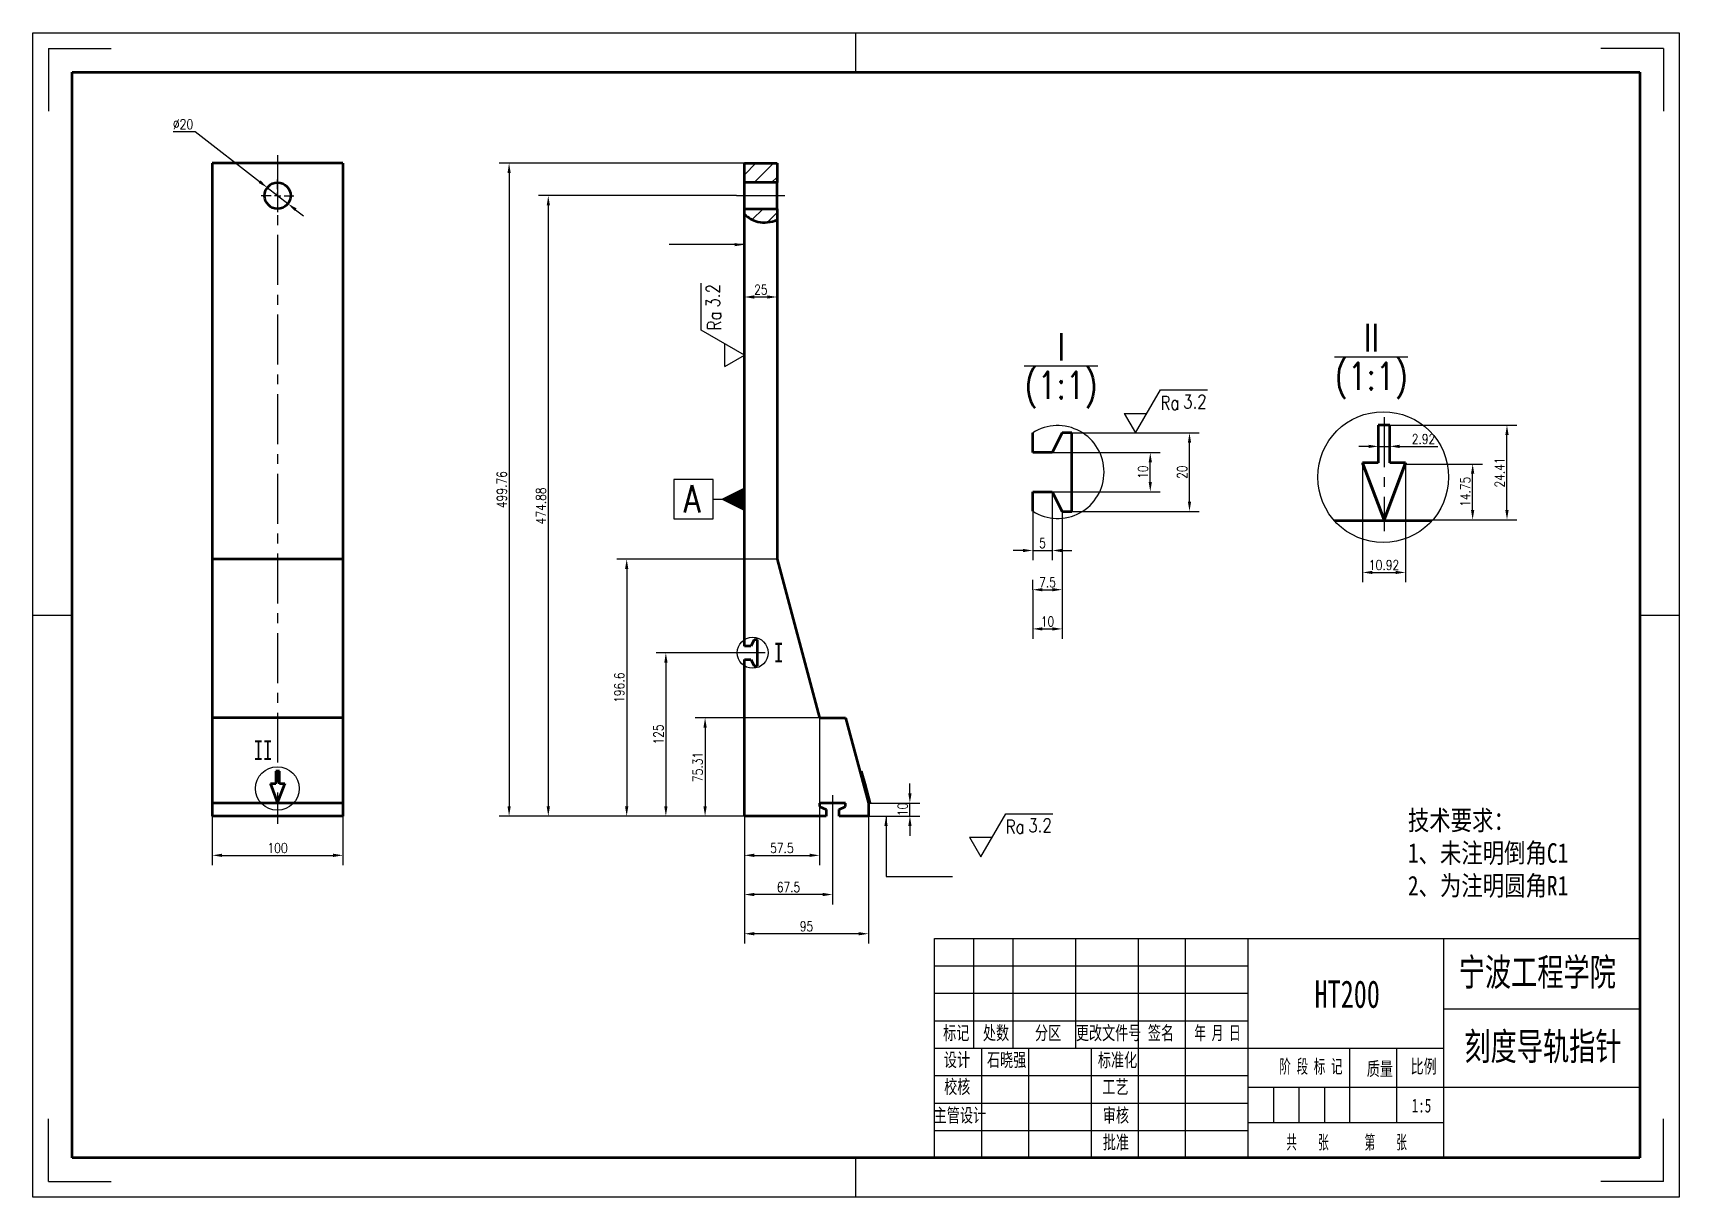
# Model space of a CAD drawing. Header units: millimetres. Extents: x 0 to 420, y 0 to 297.
import ezdxf

# ---------------------------------------------------------------- set-up
doc = ezdxf.new("R2010")
doc.units = ezdxf.units.MM
doc.header["$PDSIZE"] = -1
doc.linetypes.add('CENTERX2', pattern=[20.32, 12.7, -2.54, 2.54, -2.54])
for name, color, linetype in [('中心线', 1, 'CENTERX2'), ('剖面线', 4, 'Continuous'), ('尺寸线', 3, 'Continuous'), ('文字', 6, 'Continuous'), ('符号', 4, 'Continuous'), ('细实线', 7, 'Continuous')]:
    doc.layers.add(name, color=color, linetype=linetype)
doc.layers.add('内框', color=7, linetype='Continuous', lineweight=25)
doc.layers.add('粗实线', color=255, linetype='Continuous', lineweight=50)
doc.styles.add('SLDTEXTSTYLE0', font='TXT', dxfattribs={"width": 0.7, "bigfont": 'bigfont'})
doc.styles.add('SLDTEXTSTYLE1', font='TXT', dxfattribs={"width": 0.7})
doc.styles.add('SLDTEXTSTYLE2', font='TXT', dxfattribs={"width": 0.566667, "bigfont": 'bigfont'})
doc.styles.add('SLDTEXTSTYLE3', font='TXT', dxfattribs={"width": 0.614286, "bigfont": 'bigfont'})
doc.styles.add('SLDTEXTSTYLE4', font='TXT', dxfattribs={"width": 0.62, "bigfont": 'bigfont'})
doc.styles.get("Standard").update_dxf_attribs({"font": 'txt.shx', "width": 0.8})
doc.dimstyles.new('副本 ISO-25', dxfattribs={"dimtxt": 2.5, "dimasz": 2.5, "dimexe": 2.5, "dimexo": 0, "dimtad": 1, "dimtoh": 1, "dimlfac": 3, "dimdsep": 46, "dimtxsty": 'Standard', "dimcen": 2.5, "dimclrd": 3, "dimclre": 3, "dimclrt": 256, "dimadec": 0, "dimazin": 0, "dimtfac": 1, "dimtmove": 0, "dimatfit": 3, "dimfxl": 0, "dimarcsym": 0})
pattern_1 = [(45, (-7.3672, 7e-14), (-2.245064, 2.245064), [])]

# ---------------------------------------------------------------- blocks, each defined once
blk = doc.blocks.new('SW_CENTERMARKSYMBOL_0')
at = {"layer": '中心线', "color": 0}
for p, q in [((-1.67, 0), (-4.17, 0)), ((0, 0), (-0.83, 0)), ((0, 1.67), (0, 4.17)), ((0, 0), (0, 0.83)), ((0, 0), (0, -0.83)), ((0, 0), (0.83, 0)), ((1.67, 0), (4.17, 0)), ((0, -1.67), (0, -4.17))]:
    blk.add_line(p, q, dxfattribs=at)
blk = doc.blocks.new('*D32')
at = {"layer": 'Defpoints', "color": 0}
for p in [(59.9, 257.52), (65.16, 253.43)]:
    blk.add_point(p, dxfattribs=at)
at = {"layer": '尺寸线', "color": 3, "lineweight": -2}
for p, q in [((35.89, 271.81), (41.52, 271.81)), ((41.52, 271.81), (57.92, 259.06)), ((65.16, 253.43), (59.9, 257.52)), ((67.13, 251.9), (69.11, 250.36))]:
    blk.add_line(p, q, dxfattribs=at)
at = {"layer": '尺寸线', "color": 3}
for points in [[(58.18, 259.38), (57.67, 258.73), (59.9, 257.52)], [(67.39, 252.22), (66.88, 251.57), (65.16, 253.43)]]:
    blk.add_solid(points, dxfattribs=at)
at = {"layer": '尺寸线', "insert": (38.39, 273.69), "char_height": 2.5, "attachment_point": 5}
blk.add_mtext('∅20', dxfattribs=at)
blk = doc.blocks.new('*D33')
at = {"layer": 'Defpoints', "color": 0}
for p in [(45.86, 97.18), (79.2, 97.18), (79.2, 87.18)]:
    blk.add_point(p, dxfattribs=at)
at = {"layer": '尺寸线', "color": 3, "lineweight": -2}
for p, q in [((45.86, 97.18), (45.86, 84.68)), ((79.2, 97.18), (79.2, 84.68)), ((48.36, 87.18), (76.7, 87.18))]:
    blk.add_line(p, q, dxfattribs=at)
at = {"layer": '尺寸线', "color": 3}
for points in [[(48.36, 87.6), (48.36, 86.77), (45.86, 87.18)], [(76.7, 87.6), (76.7, 86.77), (79.2, 87.18)]]:
    blk.add_solid(points, dxfattribs=at)
at = {"layer": '尺寸线', "insert": (62.53, 89.06), "char_height": 2.5, "attachment_point": 5}
blk.add_mtext('100', dxfattribs=at)
blk = doc.blocks.new('*D34')
at = {"layer": 'Defpoints', "color": 0}
for p in [(200.79, 122.29), (181.62, 97.18), (200.79, 87.18)]:
    blk.add_point(p, dxfattribs=at)
at = {"layer": '尺寸线', "color": 3, "lineweight": -2}
for p, q in [((200.79, 122.29), (200.79, 84.68)), ((181.62, 97.18), (181.62, 84.68)), ((184.12, 87.18), (198.29, 87.18))]:
    blk.add_line(p, q, dxfattribs=at)
at = {"layer": '尺寸线', "color": 3}
for points in [[(184.12, 87.6), (184.12, 86.77), (181.62, 87.18)], [(198.29, 87.6), (198.29, 86.77), (200.79, 87.18)]]:
    blk.add_solid(points, dxfattribs=at)
at = {"layer": '尺寸线', "insert": (191.2, 89.06), "char_height": 2.5, "attachment_point": 5}
blk.add_mtext('57.5', dxfattribs=at)
blk = doc.blocks.new('*D35')
at = {"layer": 'Defpoints', "color": 0}
for p in [(181.62, 97.18), (204.12, 96.11), (181.62, 77.18)]:
    blk.add_point(p, dxfattribs=at)
at = {"layer": '尺寸线', "color": 3, "lineweight": -2}
for p, q in [((181.62, 97.18), (181.62, 74.68)), ((204.12, 96.11), (204.12, 74.68)), ((201.62, 77.18), (184.12, 77.18))]:
    blk.add_line(p, q, dxfattribs=at)
at = {"layer": '尺寸线', "color": 3}
for points in [[(184.12, 77.6), (184.12, 76.77), (181.62, 77.18)], [(201.62, 77.6), (201.62, 76.77), (204.12, 77.18)]]:
    blk.add_solid(points, dxfattribs=at)
at = {"layer": '尺寸线', "insert": (192.87, 79.06), "char_height": 2.5, "attachment_point": 5}
blk.add_mtext('67.5', dxfattribs=at)
blk = doc.blocks.new('*D36')
at = {"layer": 'Defpoints', "color": 0}
for p in [(181.62, 97.18), (213.29, 97.18), (181.62, 67.18)]:
    blk.add_point(p, dxfattribs=at)
at = {"layer": '尺寸线', "color": 3, "lineweight": -2}
for p, q in [((181.62, 97.18), (181.62, 64.68)), ((213.29, 97.18), (213.29, 64.68)), ((210.79, 67.18), (184.12, 67.18))]:
    blk.add_line(p, q, dxfattribs=at)
at = {"layer": '尺寸线', "color": 3}
for points in [[(184.12, 67.6), (184.12, 66.77), (181.62, 67.18)], [(210.79, 67.6), (210.79, 66.77), (213.29, 67.18)]]:
    blk.add_solid(points, dxfattribs=at)
at = {"layer": '尺寸线', "insert": (197.45, 69.06), "char_height": 2.5, "attachment_point": 5}
blk.add_mtext('95', dxfattribs=at)
blk = doc.blocks.new('*D37')
at = {"layer": 'Defpoints', "color": 0}
for p in [(213.29, 100.52), (213.29, 97.18), (223.85, 100.52)]:
    blk.add_point(p, dxfattribs=at)
at = {"layer": '尺寸线', "color": 3, "lineweight": -2}
for p, q in [((223.85, 103.02), (223.85, 105.52)), ((213.29, 100.52), (226.35, 100.52)), ((213.29, 97.18), (226.35, 97.18)), ((223.85, 97.18), (223.85, 100.52)), ((223.85, 94.68), (223.85, 92.18))]:
    blk.add_line(p, q, dxfattribs=at)
at = {"layer": '尺寸线', "color": 3}
for points in [[(223.44, 103.02), (224.27, 103.02), (223.85, 100.52)], [(223.44, 94.68), (224.27, 94.68), (223.85, 97.18)]]:
    blk.add_solid(points, dxfattribs=at)
at = {"layer": '尺寸线', "insert": (221.98, 98.85), "char_height": 2.5, "attachment_point": 5, "rotation": 90}
blk.add_mtext('10', dxfattribs=at)
blk = doc.blocks.new('*D38')
at = {"layer": 'Defpoints', "color": 0}
for p in [(181.62, 228.87), (189.95, 229.63), (189.95, 228.87)]:
    blk.add_point(p, dxfattribs=at)
at = {"layer": '尺寸线', "color": 3, "lineweight": -2}
for p, q in [((181.62, 228.87), (181.62, 232.13)), ((189.95, 228.87), (189.95, 232.13)), ((184.12, 229.63), (187.45, 229.63))]:
    blk.add_line(p, q, dxfattribs=at)
at = {"layer": '尺寸线', "color": 3}
for points in [[(184.12, 230.04), (184.12, 229.21), (181.62, 229.63)], [(187.45, 230.04), (187.45, 229.21), (189.95, 229.63)]]:
    blk.add_solid(points, dxfattribs=at)
at = {"layer": '尺寸线', "insert": (185.79, 231.5), "char_height": 2.5, "attachment_point": 5}
blk.add_mtext('25', dxfattribs=at)
blk = doc.blocks.new('*D40')
at = {"layer": 'Defpoints', "color": 0}
for p in [(200.79, 122.29), (171.59, 97.18), (181.62, 97.18)]:
    blk.add_point(p, dxfattribs=at)
at = {"layer": '尺寸线', "color": 3, "lineweight": -2}
for p, q in [((200.79, 122.29), (169.09, 122.29)), ((171.59, 119.79), (171.59, 99.68)), ((181.62, 97.18), (169.09, 97.18))]:
    blk.add_line(p, q, dxfattribs=at)
at = {"layer": '尺寸线', "color": 3}
for points in [[(171.18, 119.79), (172.01, 119.79), (171.59, 122.29)], [(171.18, 99.68), (172.01, 99.68), (171.59, 97.18)]]:
    blk.add_solid(points, dxfattribs=at)
at = {"layer": '尺寸线', "insert": (169.72, 109.73), "char_height": 2.5, "attachment_point": 5, "rotation": 90}
blk.add_mtext('75.31', dxfattribs=at)
blk = doc.blocks.new('*D41')
at = {"layer": 'Defpoints', "color": 0}
for p in [(182.12, 138.85), (161.59, 97.18), (181.62, 97.18)]:
    blk.add_point(p, dxfattribs=at)
at = {"layer": '尺寸线', "color": 3, "lineweight": -2}
for p, q in [((182.12, 138.85), (159.09, 138.85)), ((161.59, 136.35), (161.59, 99.68)), ((181.62, 97.18), (159.09, 97.18))]:
    blk.add_line(p, q, dxfattribs=at)
at = {"layer": '尺寸线', "color": 3}
for points in [[(161.18, 136.35), (162.01, 136.35), (161.59, 138.85)], [(161.18, 99.68), (162.01, 99.68), (161.59, 97.18)]]:
    blk.add_solid(points, dxfattribs=at)
at = {"layer": '尺寸线', "insert": (159.72, 118.02), "char_height": 2.5, "attachment_point": 5, "rotation": 90}
blk.add_mtext('125', dxfattribs=at)
blk = doc.blocks.new('*D42')
at = {"layer": 'Defpoints', "color": 0}
for p in [(189.95, 162.72), (151.59, 97.18), (181.62, 97.18)]:
    blk.add_point(p, dxfattribs=at)
at = {"layer": '尺寸线', "color": 3, "lineweight": -2}
for p, q in [((189.95, 162.72), (149.09, 162.72)), ((151.59, 160.22), (151.59, 99.68)), ((181.62, 97.18), (149.09, 97.18))]:
    blk.add_line(p, q, dxfattribs=at)
at = {"layer": '尺寸线', "color": 3}
for points in [[(151.18, 160.22), (152.01, 160.22), (151.59, 162.72)], [(151.18, 99.68), (152.01, 99.68), (151.59, 97.18)]]:
    blk.add_solid(points, dxfattribs=at)
at = {"layer": '尺寸线', "insert": (149.72, 129.95), "char_height": 2.5, "attachment_point": 5, "rotation": 90}
blk.add_mtext('196.6', dxfattribs=at)
blk = doc.blocks.new('*D44')
at = {"layer": 'Defpoints', "color": 0}
for p in [(179.62, 255.48), (131.59, 97.18), (181.62, 97.18)]:
    blk.add_point(p, dxfattribs=at)
at = {"layer": '尺寸线', "color": 3, "lineweight": -2}
for p, q in [((179.62, 255.48), (129.09, 255.48)), ((131.59, 252.98), (131.59, 99.68)), ((181.62, 97.18), (129.09, 97.18))]:
    blk.add_line(p, q, dxfattribs=at)
at = {"layer": '尺寸线', "color": 3}
for points in [[(131.18, 252.98), (132.01, 252.98), (131.59, 255.48)], [(131.18, 99.68), (132.01, 99.68), (131.59, 97.18)]]:
    blk.add_solid(points, dxfattribs=at)
at = {"layer": '尺寸线', "insert": (129.72, 176.33), "char_height": 2.5, "attachment_point": 5, "rotation": 90}
blk.add_mtext('474.88', dxfattribs=at)
blk = doc.blocks.new('*D45')
at = {"layer": 'Defpoints', "color": 0}
for p in [(181.62, 263.77), (121.59, 97.18), (181.62, 97.18)]:
    blk.add_point(p, dxfattribs=at)
at = {"layer": '尺寸线', "color": 3, "lineweight": -2}
for p, q in [((181.62, 263.77), (119.09, 263.77)), ((121.59, 261.27), (121.59, 99.68)), ((181.62, 97.18), (119.09, 97.18))]:
    blk.add_line(p, q, dxfattribs=at)
at = {"layer": '尺寸线', "color": 3}
for points in [[(121.18, 261.27), (122.01, 261.27), (121.59, 263.77)], [(121.18, 99.68), (122.01, 99.68), (121.59, 97.18)]]:
    blk.add_solid(points, dxfattribs=at)
at = {"layer": '尺寸线', "insert": (119.72, 180.48), "char_height": 2.5, "attachment_point": 5, "rotation": 90}
blk.add_mtext('499.76', dxfattribs=at)
blk = doc.blocks.new('biamancucaodu')
at = {"layer": '符号'}
for p, q in [((0, 0), (6.35, 11)), ((6.35, 11), (18.35, 11)), ((-2.89, 5), (2.89, 5)), ((-2.89, 5), (2.89, 5)), ((-2.89, 5), (0, 0))]:
    blk.add_line(p, q, dxfattribs=at)
at = {"layer": '符号', "insert": (6.35, 9.41), "char_height": 3.5, "attachment_point": 1}
blk.add_mtext_dynamic_manual_height_columns('Ra', width=13.1483, gutter_width=25, heights=[0], dxfattribs=at)
at = {"layer": '符号', "width": 0.8}
blk.add_attdef('RA', (12.13, 6.26), '', height=3.5, dxfattribs=at)
blk = doc.blocks.new('新块')
at = {"layer": '尺寸线'}
for p, q in [((2.5, 9), (-2.5, 9)), ((-2.5, 9), (-2.5, 4)), ((2.5, 4), (2.5, 9)), ((-2.5, 4), (2.5, 4)), ((0, 4), (0, 3)), ((0, 3), (0, 0))]:
    blk.add_line(p, q, dxfattribs=at)
blk.add_lwpolyline([(0, 0, 3, 0, 0), (0, 3, 0, 0, 0)], format="xyseb", dxfattribs=at)
blk = doc.blocks.new('*D49')
at = {"layer": 'Defpoints', "color": 0}
for p in [(260.18, 179.94), (255.18, 174.95), (260.18, 164.95)]:
    blk.add_point(p, dxfattribs=at)
at = {"layer": '尺寸线', "color": 3, "lineweight": -2}
for p, q in [((260.18, 179.94), (260.18, 162.45)), ((255.18, 174.95), (255.18, 162.45)), ((252.68, 164.95), (250.18, 164.95)), ((255.18, 164.95), (260.18, 164.95)), ((262.68, 164.95), (265.18, 164.95))]:
    blk.add_line(p, q, dxfattribs=at)
at = {"layer": '尺寸线', "color": 3}
for points in [[(252.68, 165.37), (252.68, 164.53), (255.18, 164.95)], [(262.68, 165.37), (262.68, 164.53), (260.18, 164.95)]]:
    blk.add_solid(points, dxfattribs=at)
at = {"layer": '尺寸线', "insert": (257.68, 166.83), "char_height": 2.5, "attachment_point": 5}
blk.add_mtext('5', dxfattribs=at)
blk = doc.blocks.new('*D50')
at = {"layer": 'Defpoints', "color": 0}
for p in [(262.68, 174.94), (255.18, 154.95), (262.68, 154.95)]:
    blk.add_point(p, dxfattribs=at)
at = {"layer": '尺寸线', "color": 3, "lineweight": -2}
for p, q in [((262.68, 174.94), (262.68, 152.45)), ((255.18, 154.95), (255.18, 157.45)), ((257.68, 154.95), (260.18, 154.95))]:
    blk.add_line(p, q, dxfattribs=at)
at = {"layer": '尺寸线', "color": 3}
for points in [[(257.68, 155.37), (257.68, 154.53), (255.18, 154.95)], [(260.18, 155.37), (260.18, 154.53), (262.68, 154.95)]]:
    blk.add_solid(points, dxfattribs=at)
at = {"layer": '尺寸线', "insert": (258.93, 156.83), "char_height": 2.5, "attachment_point": 5}
blk.add_mtext('7.5', dxfattribs=at)
blk = doc.blocks.new('*D51')
at = {"layer": 'Defpoints', "color": 0}
for p in [(262.68, 174.94), (255.18, 154.95), (262.68, 144.95)]:
    blk.add_point(p, dxfattribs=at)
at = {"layer": '尺寸线', "color": 3, "lineweight": -2}
for p, q in [((262.68, 174.94), (262.68, 142.45)), ((255.18, 154.95), (255.18, 142.45)), ((257.68, 144.95), (260.18, 144.95))]:
    blk.add_line(p, q, dxfattribs=at)
at = {"layer": '尺寸线', "color": 3}
for points in [[(257.68, 145.37), (257.68, 144.53), (255.18, 144.95)], [(260.18, 145.37), (260.18, 144.53), (262.68, 144.95)]]:
    blk.add_solid(points, dxfattribs=at)
at = {"layer": '尺寸线', "insert": (258.93, 146.83), "char_height": 2.5, "attachment_point": 5}
blk.add_mtext('10', dxfattribs=at)
blk = doc.blocks.new('*D52')
at = {"layer": 'Defpoints', "color": 0}
for p in [(260.18, 189.94), (285.18, 189.94), (260.18, 179.94)]:
    blk.add_point(p, dxfattribs=at)
at = {"layer": '尺寸线', "color": 3, "lineweight": -2}
for p, q in [((260.18, 189.94), (287.68, 189.94)), ((285.18, 182.44), (285.18, 187.44)), ((260.18, 179.94), (287.68, 179.94))]:
    blk.add_line(p, q, dxfattribs=at)
at = {"layer": '尺寸线', "color": 3}
for points in [[(284.77, 187.44), (285.6, 187.44), (285.18, 189.94)], [(284.77, 182.44), (285.6, 182.44), (285.18, 179.94)]]:
    blk.add_solid(points, dxfattribs=at)
at = {"layer": '尺寸线', "insert": (283.31, 184.94), "char_height": 2.5, "attachment_point": 5, "rotation": 90}
blk.add_mtext('10', dxfattribs=at)
blk = doc.blocks.new('*D53')
at = {"layer": 'Defpoints', "color": 0}
for p in [(265.18, 194.94), (295.18, 194.94), (265.18, 174.94)]:
    blk.add_point(p, dxfattribs=at)
at = {"layer": '尺寸线', "color": 3, "lineweight": -2}
for p, q in [((265.18, 194.94), (297.68, 194.94)), ((295.18, 177.44), (295.18, 192.44)), ((265.18, 174.94), (297.68, 174.94))]:
    blk.add_line(p, q, dxfattribs=at)
at = {"layer": '尺寸线', "color": 3}
for points in [[(294.77, 192.44), (295.6, 192.44), (295.18, 194.94)], [(294.77, 177.44), (295.6, 177.44), (295.18, 174.94)]]:
    blk.add_solid(points, dxfattribs=at)
at = {"layer": '尺寸线', "insert": (293.31, 184.94), "char_height": 2.5, "attachment_point": 5, "rotation": 90}
blk.add_mtext('20', dxfattribs=at)
blk = doc.blocks.new('*D54')
at = {"layer": 'Defpoints', "color": 0}
for p in [(346.28, 191.52), (343.36, 187.28), (346.28, 187.28)]:
    blk.add_point(p, dxfattribs=at)
at = {"layer": '尺寸线', "color": 3, "lineweight": -2}
for p, q in [((343.36, 187.28), (343.36, 194.02)), ((346.28, 187.28), (346.28, 194.02)), ((340.86, 191.52), (338.36, 191.52)), ((343.36, 191.52), (346.28, 191.52)), ((348.78, 191.52), (358.53, 191.52))]:
    blk.add_line(p, q, dxfattribs=at)
at = {"layer": '尺寸线', "color": 3}
for points in [[(340.86, 191.93), (340.86, 191.1), (343.36, 191.52)], [(348.78, 191.93), (348.78, 191.1), (346.28, 191.52)]]:
    blk.add_solid(points, dxfattribs=at)
at = {"layer": '尺寸线', "insert": (354.9, 193.39), "char_height": 2.5, "attachment_point": 5}
blk.add_mtext('2.92', dxfattribs=at)
blk = doc.blocks.new('*D55')
at = {"layer": 'Defpoints', "color": 0}
for p in [(339.36, 187.02), (350.28, 187.15), (350.28, 159.36)]:
    blk.add_point(p, dxfattribs=at)
at = {"layer": '尺寸线', "color": 3, "lineweight": -2}
for p, q in [((339.36, 187.02), (339.36, 156.86)), ((350.28, 187.15), (350.28, 156.86)), ((341.86, 159.36), (347.78, 159.36))]:
    blk.add_line(p, q, dxfattribs=at)
at = {"layer": '尺寸线', "color": 3}
for points in [[(341.86, 159.77), (341.86, 158.94), (339.36, 159.36)], [(347.78, 159.77), (347.78, 158.94), (350.28, 159.36)]]:
    blk.add_solid(points, dxfattribs=at)
at = {"layer": '尺寸线', "insert": (344.82, 161.23), "char_height": 2.5, "attachment_point": 5}
blk.add_mtext('10.92', dxfattribs=at)
blk = doc.blocks.new('*D56')
at = {"layer": 'Defpoints', "color": 0}
for p in [(350.28, 187.02), (367.43, 187.02), (344.82, 172.79)]:
    blk.add_point(p, dxfattribs=at)
at = {"layer": '尺寸线', "color": 3, "lineweight": -2}
for p, q in [((350.28, 187.02), (369.93, 187.02)), ((367.43, 175.29), (367.43, 184.52)), ((344.82, 172.79), (369.93, 172.79))]:
    blk.add_line(p, q, dxfattribs=at)
at = {"layer": '尺寸线', "color": 3}
for points in [[(367.01, 184.52), (367.85, 184.52), (367.43, 187.02)], [(367.01, 175.29), (367.85, 175.29), (367.43, 172.79)]]:
    blk.add_solid(points, dxfattribs=at)
at = {"layer": '尺寸线', "insert": (365.56, 179.91), "char_height": 2.5, "attachment_point": 5, "rotation": 90}
blk.add_mtext('14.75', dxfattribs=at)
blk = doc.blocks.new('*D57')
at = {"layer": 'Defpoints', "color": 0}
for p in [(346.28, 196.94), (376.19, 196.94), (344.81, 172.81)]:
    blk.add_point(p, dxfattribs=at)
at = {"layer": '尺寸线', "color": 3, "lineweight": -2}
for p, q in [((346.28, 196.94), (378.69, 196.94)), ((376.19, 175.31), (376.19, 194.44)), ((344.81, 172.81), (378.69, 172.81))]:
    blk.add_line(p, q, dxfattribs=at)
at = {"layer": '尺寸线', "color": 3}
for points in [[(375.77, 194.44), (376.61, 194.44), (376.19, 196.94)], [(375.77, 175.31), (376.61, 175.31), (376.19, 172.81)]]:
    blk.add_solid(points, dxfattribs=at)
at = {"layer": '尺寸线', "insert": (374.32, 184.87), "char_height": 2.5, "attachment_point": 5, "rotation": 90}
blk.add_mtext('24.41', dxfattribs=at)

msp = doc.modelspace()

# ---------------------------------------------------------------- hatches: boundary and pattern name
at = {"layer": '剖面线'}
h = msp.add_hatch(dxfattribs=at)
h.set_pattern_fill('ANSI31', color=256, style=0)
h.set_pattern_definition(pattern_1)
h.paths.add_polyline_path([(181.6206, 263.7696), (181.6206, 258.8091), (189.9539, 258.8091), (189.9539, 263.7696)], flags=0)
h = msp.add_hatch(dxfattribs=at)
h.set_pattern_fill('ANSI31', color=256, style=0)
h.set_pattern_definition(pattern_1)
edge = h.paths.add_edge_path(flags=0)
edge.add_spline(control_points=[(181.6206, 250.7205), (182.6311, 249.8566), (184.9931, 248.3411), (188.4798, 248.6249), (189.9539, 249.3113)], knot_values=[0.64261978, 0.64261978, 0.64261978, 0.64261978, 0.70327498, 0.7738559, 0.7738559, 0.7738559, 0.7738559], weights=[1, 1, 1, 1, 1], degree=3, periodic=0)
edge.add_line((189.9539, 249.3113), (189.9539, 252.1425))
edge.add_line((189.9539, 252.1425), (181.6206, 252.1425))
edge.add_line((181.6206, 252.1425), (181.6206, 250.7205))
h = msp.add_hatch(dxfattribs=at)
h.set_pattern_fill('ANSI31', color=256, angle=3e-322, style=0)
edge = h.paths.add_edge_path(flags=0)
edge.add_spline(control_points=[(188.9878, 250.7205), (189.9983, 249.8566), (192.3603, 248.3411), (195.8471, 248.6249), (197.3211, 249.3113)], knot_values=[0.64261978, 0.64261978, 0.64261978, 0.64261978, 0.70327498, 0.7738559, 0.7738559, 0.7738559, 0.7738559], weights=[1, 1, 1, 1, 1], degree=3, periodic=0)
edge.add_spline(control_points=[(197.3211, 249.3113), (195.8471, 248.6249), (192.3603, 248.3411), (189.9983, 249.8566), (188.9878, 250.7205)], knot_values=[0.2261441, 0.2261441, 0.2261441, 0.2261441, 0.29672502, 0.35738022, 0.35738022, 0.35738022, 0.35738022], weights=[1, 1, 1, 1, 1], degree=3, periodic=0)

# ---------------------------------------------------------------- linework, layer by layer
at = {"layer": '中心线'}
for p, q in [((62.5288, 265.7696), (62.5288, 95.182)), ((191.9539, 255.4758), (179.6206, 255.4758)), ((344.8162, 198.94), (344.8162, 169.8471)), ((186.9539, 138.8487), (182.1206, 138.8487)), ((204.1206, 102.5024), (204.1206, 96.1134))]:
    msp.add_line(p, q, dxfattribs=at)
at = {"layer": '内框'}
msp.add_circle((344.607, 183.6801), 16.6887, dxfattribs=at)
for start, end in [(0.000014, 122.370677), (237.629342, 0.000003)]:
    msp.add_arc((261.5317, 184.9672), 11.8594, start, end, dxfattribs=at)
at = {"layer": '文字'}
for centre, radius in [((183.737, 138.8578), 3.9531), ((62.4591, 104.2311), 5.5629)]:
    msp.add_circle(centre, radius, dxfattribs=at)
at = {"layer": '粗实线'}
for p, q in [((10.098, 9.998), (10.098, 286.998)), ((10.098, 286.998), (410.098, 286.998)), ((354.098, 286.998), (410.098, 286.998)), ((410.098, 286.998), (410.098, 9.998)), ((410.098, 286.998), (410.098, 106.998)), ((79.1955, 263.7696), (45.8621, 263.7696)), ((45.8621, 263.7696), (45.8621, 162.7162)), ((79.1955, 263.7696), (79.1955, 162.7162)), ((181.6206, 263.7696), (189.9539, 263.7696)), ((181.6206, 258.8091), (181.6206, 263.7696)), ((189.9539, 263.7696), (189.9539, 258.8091)), ((189.9539, 258.8091), (181.6206, 258.8091)), ((181.6206, 252.1425), (181.6206, 258.8091)), ((189.9539, 252.1425), (189.9539, 258.8091)), ((181.6206, 252.1425), (189.9539, 252.1425)), ((181.6206, 250.7205), (181.6206, 252.1425)), ((189.9539, 252.1425), (189.9539, 249.3113)), ((181.6206, 140.5154), (181.6206, 250.7205)), ((189.9539, 249.3113), (189.9539, 162.7162)), ((255.1822, 189.94), (255.1822, 194.9837)), ((262.6822, 194.94), (260.1822, 189.94)), ((265.1822, 194.94), (262.6822, 194.94)), ((265.1822, 174.94), (265.1822, 194.94)), ((343.3567, 196.94), (343.3567, 187.2808)), ((346.2758, 196.94), (343.3567, 196.94)), ((346.2758, 187.2808), (346.2758, 196.94)), ((260.1822, 189.94), (255.1822, 189.94)), ((339.3567, 187.2808), (344.8162, 172.7919)), ((343.3567, 187.2808), (339.3567, 187.2808)), ((339.3567, 187.2808), (339.3567, 187.022)), ((339.3567, 187.022), (344.8162, 172.5331)), ((344.8162, 172.7919), (350.2758, 187.2808)), ((344.8162, 172.5331), (350.2758, 187.022)), ((350.2758, 187.2808), (346.2758, 187.2808)), ((350.2758, 187.2808), (350.2758, 187.022)), ((255.1822, 179.94), (260.1822, 179.94)), ((255.1822, 174.9507), (255.1822, 179.94)), ((260.1822, 179.94), (262.6822, 174.94)), ((262.6822, 174.94), (265.1822, 174.94)), ((344.8162, 172.5331), (332.1872, 172.5331)), ((344.8162, 172.7919), (344.8162, 172.5331)), ((357.0268, 172.5331), (344.8162, 172.5331)), ((79.1955, 162.7162), (45.8621, 162.7162)), ((45.8621, 162.7162), (45.8621, 122.2857)), ((79.1955, 162.7162), (79.1955, 122.2857)), ((189.9539, 162.7162), (200.7872, 122.2857)), ((183.2872, 140.5154), (181.6206, 140.5154)), ((184.1206, 142.182), (183.2872, 140.5154)), ((184.9539, 142.182), (184.1206, 142.182)), ((184.9539, 135.5154), (184.9539, 142.182)), ((181.6206, 137.182), (183.2872, 137.182)), ((181.6206, 97.182), (181.6206, 137.182)), ((183.2872, 137.182), (184.1206, 135.5154)), ((184.1206, 135.5154), (184.9539, 135.5154)), ((45.8621, 122.2857), (45.8621, 100.5154)), ((79.1955, 122.2857), (45.8621, 122.2857)), ((79.1955, 122.2857), (79.1955, 100.5154)), ((200.7872, 122.2857), (207.4539, 122.2857)), ((207.4539, 122.2857), (213.2872, 100.5154)), ((60.709, 105.4313), (62.5288, 100.6016)), ((62.0423, 105.4313), (60.709, 105.4313)), ((60.709, 105.4313), (60.709, 105.345)), ((60.709, 105.345), (62.5288, 100.5154)), ((62.0423, 108.651), (62.0423, 105.4313)), ((63.0153, 108.651), (62.0423, 108.651)), ((62.5288, 100.6016), (64.3487, 105.4313)), ((62.5288, 100.5154), (64.3487, 105.345)), ((63.0153, 105.4313), (63.0153, 108.651)), ((64.3487, 105.4313), (63.0153, 105.4313)), ((64.3487, 105.4313), (64.3487, 105.345)), ((211.4524, 108.651), (211.1304, 108.5648)), ((211.4524, 108.651), (212.3151, 105.4313)), ((212.3151, 105.4313), (211.9931, 105.345)), ((212.3151, 105.4313), (213.6092, 100.6016)), ((62.5288, 100.5154), (45.8621, 100.5154)), ((45.8621, 100.5154), (45.8621, 97.182)), ((79.1955, 97.182), (45.8621, 97.182)), ((62.5288, 100.6016), (62.5288, 100.5154)), ((79.1955, 100.5154), (62.5288, 100.5154)), ((79.1955, 100.5154), (79.1955, 97.182)), ((202.4539, 97.182), (181.6206, 97.182)), ((200.7872, 100.5154), (200.7872, 99.682)), ((207.4539, 100.5154), (200.7872, 100.5154)), ((200.7872, 99.682), (202.4539, 98.8487)), ((202.4539, 98.8487), (202.4539, 97.182)), ((205.7872, 98.8487), (207.4539, 99.682)), ((205.7872, 97.182), (205.7872, 98.8487)), ((213.2872, 97.182), (205.7872, 97.182)), ((207.4539, 99.682), (207.4539, 100.5154)), ((213.6092, 100.6016), (213.2872, 100.5154)), ((213.2872, 100.5154), (213.2872, 97.182)), ((410.098, 9.998), (10.098, 9.998)), ((410.098, 9.998), (230.098, 9.998))]:
    msp.add_line(p, q, dxfattribs=at)
msp.add_circle((62.5288, 255.4758), 3.3333, dxfattribs=at)
msp.add_open_spline([(181.6206, 250.7205), (182.6311, 249.8566), (184.9931, 248.3411), (188.4798, 248.6249), (189.9539, 249.3113)], degree=3, knots=[0.642619781, 0.642619781, 0.642619781, 0.642619781, 0.703274979, 0.773855897, 0.773855897, 0.773855897, 0.773855897], dxfattribs=at)
at = {"layer": '细实线'}
for p, q in [((0.098, -0.002), (0.098, 296.998)), ((0.098, 296.998), (420.098, 296.998)), ((210.098, 286.998), (210.098, 296.998)), ((420.098, 296.998), (420.098, -0.002)), ((4.098, 292.998), (4.098, 276.998)), ((4.098, 292.998), (20.098, 292.998)), ((416.098, 292.998), (400.098, 292.998)), ((416.098, 292.998), (416.098, 276.998)), ((0.098, 148.498), (10.098, 148.498)), ((410.098, 148.498), (420.098, 148.498)), ((230.098, 65.998), (410.098, 65.998)), ((230.098, 9.998), (230.098, 65.998)), ((240.098, 65.998), (240.098, 37.998)), ((250.098, 65.998), (250.098, 37.998)), ((266.098, 65.998), (266.098, 37.998)), ((282.098, 65.998), (282.098, 37.998)), ((294.098, 65.998), (294.098, 9.998)), ((310.098, 65.998), (310.098, 9.998)), ((360.098, 9.998), (360.098, 65.998)), ((410.098, 65.998), (410.098, 9.998)), ((230.098, 58.998), (310.098, 58.998)), ((230.098, 51.998), (310.098, 51.998)), ((360.098, 47.998), (410.098, 47.998)), ((230.098, 44.998), (310.098, 44.998)), ((230.098, 37.998), (360.098, 37.998)), ((242.098, 37.998), (242.098, 9.998)), ((254.098, 37.998), (254.098, 9.998)), ((270.098, 37.998), (270.098, 9.998)), ((282.098, 37.998), (282.098, 9.998)), ((336.098, 18.998), (336.098, 37.998)), ((348.098, 18.998), (348.098, 37.998)), ((230.098, 30.998), (310.098, 30.998)), ((310.098, 27.998), (360.098, 27.998)), ((316.598, 27.998), (316.598, 18.998)), ((323.098, 27.998), (323.098, 18.998)), ((329.598, 27.998), (329.598, 18.998)), ((360.098, 27.998), (410.098, 27.998)), ((230.098, 23.998), (310.098, 23.998)), ((4.098, 3.998), (4.098, 19.998)), ((230.098, 16.998), (310.098, 16.998)), ((310.098, 18.998), (360.098, 18.998)), ((416.098, 3.998), (416.098, 19.998)), ((210.098, -0.002), (210.098, 9.998)), ((4.098, 3.998), (20.098, 3.998)), ((416.098, 3.998), (400.098, 3.998)), ((420.098, -0.002), (0.098, -0.002))]:
    msp.add_line(p, q, dxfattribs=at)

# ---------------------------------------------------------------- block references
at = {"layer": '中心线'}
msp.add_blockref('SW_CENTERMARKSYMBOL_0', (62.5288, 255.4758), dxfattribs=at)
at = {"layer": '尺寸线', "rotation": 90}
msp.add_blockref('biamancucaodu', (181.6206, 214.7979), dxfattribs=at).add_auto_attribs({'RA': '3.2'})
at = {"layer": '尺寸线'}
for p in [(281.4322, 194.94), (241.9379, 86.8099)]:
    msp.add_blockref('biamancucaodu', p, dxfattribs=at).add_auto_attribs({'RA': '3.2'})
at = {"layer": '尺寸线', "xscale": 2, "yscale": 2, "zscale": 2, "rotation": 90.00000000000024}
msp.add_blockref('新块', (181.6206, 178.0431), dxfattribs=at)

# ---------------------------------------------------------------- texts
at = {"layer": '尺寸线', "insert": (166.0864, 181.6202), "char_height": 7, "attachment_point": 1}
msp.add_mtext_dynamic_manual_height_columns('A', width=10.510227, gutter_width=50, heights=[0], dxfattribs=at)
at = {"layer": '文字', "attachment_point": 1}
for s, width, insert, char_height in [('\\A1;{\\H0.7x;\\SII/(1:1);}', 19.993976, (332.205, 222.748), 10), ('\\A1;{\\H0.7x;\\SI/(1:1);}', 19.993976, (253.0439, 220.4324), 10), ('{\\fFangSong_GB2312|b0|i0|c134|p49;技术要求：\\P1、未注明倒角C1\\P2、为注明圆角R1}', 54.021302, (350.9105, 98.6135), 5)]:
    msp.add_mtext_dynamic_manual_height_columns(s, width=width, gutter_width=25, heights=[0], dxfattribs=dict(at, insert=insert, char_height=char_height))
at = {"layer": '文字'}
for s, insert, char_height, attachment_point, style in [('I', (189.171, 141.4074), 5, 1, 'SLDTEXTSTYLE1'), ('II', (56.445, 116.5279), 5, 1, 'SLDTEXTSTYLE1'), ('{\\fFangSong_GB2312|b0|i0|c134|p49;宁波工程学院}', (383.9291, 60.8881), 7, 2, 'SLDTEXTSTYLE0'), ('{\\fFangSong_GB2312|b0|i0|c134|p49;HT200}', (335.4318, 55.2826), 7, 2, 'SLDTEXTSTYLE1'), ('{\\fFangSong_GB2312|b0|i0|c134|p49;标记}', (235.6725, 43.6375), 3.5, 2, 'SLDTEXTSTYLE0'), ('{\\fFangSong_GB2312|b0|i0|c134|p49;处数}', (245.8287, 43.6375), 3.5, 2, 'SLDTEXTSTYLE0'), ('{\\fFangSong_GB2312|b0|i0|c134|p49;分区}', (259.0964, 43.6375), 3.5, 2, 'SLDTEXTSTYLE0'), ('{\\fFangSong_GB2312|b0|i0|c134|p49;更改文件号}', (274.5534, 43.6375), 3.5, 2, 'SLDTEXTSTYLE0'), ('{\\fFangSong_GB2312|b0|i0|c134|p49;签名}', (287.9075, 43.6375), 3.5, 2, 'SLDTEXTSTYLE0'), ('{\\fFangSong_GB2312|b0|i0|c134|p49;年 月 日}', (302.3403, 43.6375), 3.5, 2, 'SLDTEXTSTYLE4'), ('{\\fFangSong_GB2312|b0|i0|c134|p49;刻度导轨指针}', (385.3796, 41.9455), 7, 2, 'SLDTEXTSTYLE0'), ('{\\fFangSong_GB2312|b0|i0|c134|p49;设计}', (235.8583, 36.7785), 3.5, 2, 'SLDTEXTSTYLE0'), ('{\\fFangSong_GB2312|b0|i0|c134|p49;石晓强}', (248.5314, 36.7785), 3.5, 2, 'SLDTEXTSTYLE0'), ('{\\fFangSong_GB2312|b0|i0|c134|p49;标准化}', (276.8246, 36.712), 3.5, 2, 'SLDTEXTSTYLE0'), ('{\\fFangSong_GB2312|b0|i0|c134|p49;阶 段 标 记}', (326.174, 35.0884), 3.5, 2, 'SLDTEXTSTYLE3'), ('{\\fFangSong_GB2312|b0|i0|c134|p49;质量}', (343.7509, 34.4796), 3.5, 2, 'SLDTEXTSTYLE0'), ('{\\fFangSong_GB2312|b0|i0|c134|p49;比例}', (354.9279, 35.0884), 3.5, 2, 'SLDTEXTSTYLE0'), ('{\\fFangSong_GB2312|b0|i0|c134|p49;校核}', (235.93, 29.8993), 3.5, 2, 'SLDTEXTSTYLE0'), ('{\\fFangSong_GB2312|b0|i0|c134|p49;工艺}', (276.2973, 29.8629), 3.5, 2, 'SLDTEXTSTYLE0'), ('{\\fFangSong_GB2312|b0|i0|c134|p49;主管设计}', (236.6172, 22.6196), 3.5, 2, 'SLDTEXTSTYLE0'), ('{\\fFangSong_GB2312|b0|i0|c134|p49;审核}', (276.4099, 22.6196), 3.5, 2, 'SLDTEXTSTYLE0'), ('{\\fFangSong_GB2312|b0|i0|c134|p49;1:5}', (354.3737, 25.0819), 3.5, 2, 'SLDTEXTSTYLE1'), ('{\\fFangSong_GB2312|b0|i0|c134|p49;批准}', (276.4099, 15.7432), 3.5, 2, 'SLDTEXTSTYLE0'), ('{\\fFangSong_GB2312|b0|i0|c134|p49;共    张}', (325.299, 15.7518), 3.5, 2, 'SLDTEXTSTYLE2'), ('{\\fFangSong_GB2312|b0|i0|c134|p49;第    张}', (345.2567, 15.7518), 3.5, 2, 'SLDTEXTSTYLE2')]:
    msp.add_mtext(s, dxfattribs=dict(at, insert=insert, char_height=char_height, attachment_point=attachment_point, style=style))

# ---------------------------------------------------------------- dimensions: what is measured, and where the dimension line sits
at = {"layer": '尺寸线'}
dim = msp.add_diameter_dim_2p(p1=(65.1605, 253.43), p2=(59.8971, 257.5216), dimstyle='副本 ISO-25', dxfattribs=at)
dim.commit()
dim.dimension.update_dxf_attribs({"geometry": '*D32', "text_midpoint": (38.3916, 271.8104), "dimtype": 163})
for base, p1, picture, middle in [((121.5928, 97.182), (181.6206, 263.7696), '*D45', (119.7178, 180.4758)), ((131.5928, 97.182), (179.6206, 255.4758), '*D44', (129.7178, 176.3289)), ((151.5928, 97.182), (189.9539, 162.7162), '*D42', (149.7178, 129.9491)), ((161.5928, 97.182), (182.1206, 138.8487), '*D41', (159.7178, 118.0154)), ((171.5928, 97.182), (200.7872, 122.2857), '*D40', (169.7178, 109.7339))]:
    dim = msp.add_linear_dim(base=base, p1=p1, p2=(181.6206, 97.182), angle=90, dimstyle='副本 ISO-25', dxfattribs=at)
    dim.commit()
    dim.dimension.update_dxf_attribs({"geometry": picture, "text_midpoint": middle})
for base, p1, p2, picture, middle in [((189.9539, 229.6261), (181.6206, 228.8722), (189.9539, 228.8722), '*D38', (185.7872, 231.5011)), ((200.7872, 87.182), (181.6206, 97.182), (200.7872, 122.2857), '*D34', (191.2039, 89.057)), ((79.1955, 87.182), (45.8621, 97.182), (79.1955, 97.182), '*D33', (62.5288, 89.057)), ((181.6206, 77.182), (204.1206, 96.1134), (181.6206, 97.182), '*D35', (192.8706, 79.057)), ((181.6206, 67.182), (213.2872, 97.182), (181.6206, 97.182), '*D36', (197.4539, 69.057))]:
    dim = msp.add_linear_dim(base=base, p1=p1, p2=p2, dimstyle='副本 ISO-25', dxfattribs=at)
    dim.commit()
    dim.dimension.update_dxf_attribs({"geometry": picture, "text_midpoint": middle})
for base, p1, p2, text, picture, middle in [((295.1822, 194.94), (265.1822, 174.94), (265.1822, 194.94), '20', '*D53', (293.3072, 184.94)), ((376.1904, 196.94), (344.8097, 172.8093), (346.2758, 196.94), '24.41', '*D57', (374.3154, 184.8747)), ((285.1822, 189.94), (260.1822, 179.94), (260.1822, 189.94), '10', '*D52', (283.3072, 184.94)), ((367.4317, 187.022), (344.8162, 172.7919), (350.2758, 187.022), '14.75', '*D56', (365.5567, 179.9069))]:
    dim = msp.add_linear_dim(base=base, p1=p1, p2=p2, angle=90, text=text, dimstyle='副本 ISO-25', dxfattribs=at)
    dim.commit()
    dim.dimension.update_dxf_attribs({"geometry": picture, "text_midpoint": middle})
for base, p1, p2, text, picture, middle in [((346.2758, 191.5157), (343.3567, 187.2808), (346.2758, 187.2808), '2.92', '*D54', (354.9008, 193.3907)), ((350.2758, 159.3564), (339.3567, 187.022), (350.2758, 187.1514), '10.92', '*D55', (344.8162, 161.2314)), ((260.1822, 164.9507), (255.1822, 174.9507), (260.1822, 179.94), '5', '*D49', (257.6822, 166.8257)), ((262.6822, 154.9507), (255.1822, 154.9507), (262.6822, 174.94), '7.5', '*D50', (258.9322, 156.8257)), ((262.6822, 144.9507), (255.1822, 154.9507), (262.6822, 174.94), '10', '*D51', (258.9322, 146.8257))]:
    dim = msp.add_linear_dim(base=base, p1=p1, p2=p2, text=text, dimstyle='副本 ISO-25', dxfattribs=at)
    dim.commit()
    dim.dimension.update_dxf_attribs({"geometry": picture, "text_midpoint": middle})
dim = msp.add_linear_dim(base=(223.8536, 100.5154), p1=(213.2872, 97.182), p2=(213.2872, 100.5154), angle=90, dimstyle='副本 ISO-25', dxfattribs=at)
dim.commit()
dim.dimension.update_dxf_attribs({"geometry": '*D37', "text_midpoint": (223.8536, 98.8487), "dimtype": 160})

# ---------------------------------------------------------------- leaders
for points in [[(181.6206, 242.9836), (162.4538, 242.9836)], [(217.7609, 97.182), (217.7609, 81.8099), (234.6998, 81.8099)]]:
    msp.add_leader(points, dimstyle='副本 ISO-25', override={"dimgap": 0.625, "dimtad": 0}, dxfattribs=at)

doc.saveas('drawing.dxf')
